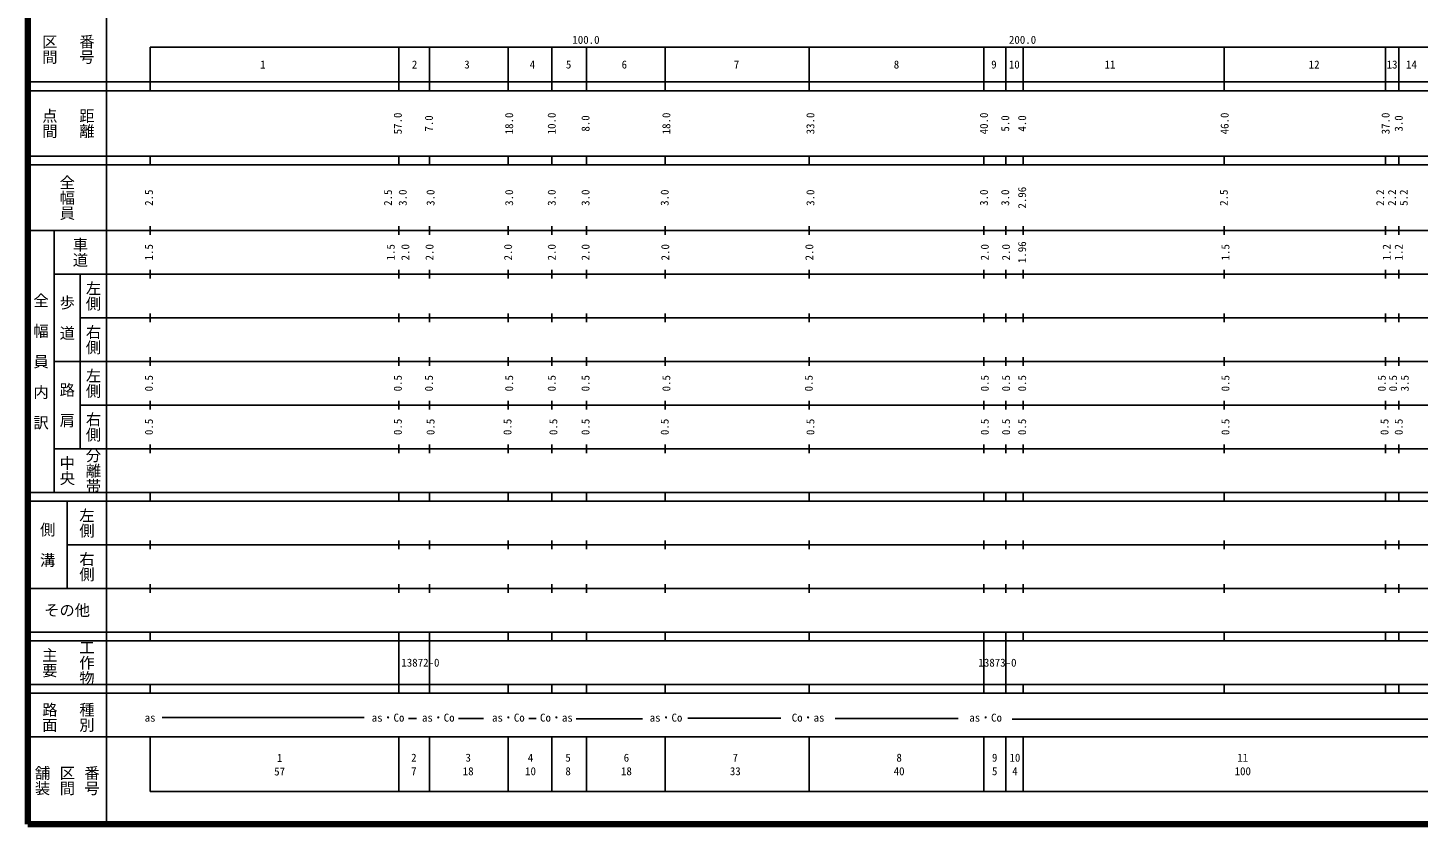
# Model space of a CAD drawing. Units: millimetres on the paper, enlarged 1000 times. Extents: x 40000 to 680000, y 20000 to 380000.
# Drawn here: x 40000 to 358467, y 20000 to 202409 of the extents above; entities that cross this region are included whole.
import ezdxf
from ezdxf.enums import TextEntityAlignment as Align

# ---------------------------------------------------------------- set-up
doc = ezdxf.new("R2010")
doc.units = ezdxf.units.MM
doc.header["$LTSCALE"] = 1000
doc.layers.add('M-TTL', color=2, linetype='Continuous', lineweight=140)
doc.layers.add('M-TTL-BAND', color=7, linetype='Continuous', lineweight=25)
doc.styles.add('@ＭＳ ゴシック', font='')
doc.styles.add('ＭＳ ゴシック', font='')
doc.styles.get('@ＭＳ ゴシック').set_extended_font_data('@MS Gothic')
doc.styles.get('ＭＳ ゴシック').set_extended_font_data('MS Gothic')

msp = doc.modelspace()

# ---------------------------------------------------------------- linework, layer by layer
at = {"layer": 'M-TTL'}
for p, q in [((40000, 380000), (40000, 20000)), ((40000, 20000), (680000, 20000))]:
    msp.add_line(p, q, dxfattribs=at)
at = {"layer": 'M-TTL-BAND'}
for p, q in [((58000, 370000), (58000, 20000)), ((68000, 198000), (579000, 198000)), ((68000, 198000), (68000, 188000)), ((125000, 198000), (125000, 188000)), ((132000, 198000), (132000, 188000)), ((150000, 198000), (150000, 188000)), ((160000, 198000), (160000, 188000)), ((168000, 198000), (168000, 188000)), ((186000, 198000), (186000, 188000)), ((219000, 198000), (219000, 188000)), ((259000, 198000), (259000, 188000)), ((264000, 198000), (264000, 188000)), ((268000, 198000), (268000, 188000)), ((314000, 198000), (314000, 188000)), ((351000, 198000), (351000, 188000)), ((354000, 198000), (354000, 188000)), ((40000, 190000), (579000, 190000)), ((40000, 188000), (579000, 188000)), ((40000, 173000), (579000, 173000)), ((68000, 171000), (68000, 173000)), ((125000, 173000), (125000, 171000)), ((132000, 173000), (132000, 171000)), ((150000, 173000), (150000, 171000)), ((160000, 173000), (160000, 171000)), ((168000, 171000), (168000, 173000)), ((186000, 173000), (186000, 171000)), ((219000, 173000), (219000, 171000)), ((259000, 173000), (259000, 171000)), ((264000, 173000), (264000, 171000)), ((268000, 171000), (268000, 173000)), ((314000, 173000), (314000, 171000)), ((351000, 173000), (351000, 171000)), ((354000, 173000), (354000, 171000)), ((40000, 171000), (579000, 171000)), ((68000, 155000), (68000, 157000)), ((125000, 157000), (125000, 155000)), ((132000, 157000), (132000, 155000)), ((150000, 157000), (150000, 155000)), ((160000, 157000), (160000, 155000)), ((168000, 155000), (168000, 157000)), ((186000, 157000), (186000, 155000)), ((219000, 157000), (219000, 155000)), ((259000, 157000), (259000, 155000)), ((264000, 157000), (264000, 155000)), ((268000, 155000), (268000, 157000)), ((314000, 157000), (314000, 155000)), ((351000, 157000), (351000, 155000)), ((354000, 157000), (354000, 155000)), ((40000, 156000), (579000, 156000)), ((46000, 96000), (46000, 156000)), ((68000, 145000), (68000, 147000)), ((125000, 147000), (125000, 145000)), ((132000, 147000), (132000, 145000)), ((150000, 147000), (150000, 145000)), ((160000, 147000), (160000, 145000)), ((168000, 145000), (168000, 147000)), ((186000, 147000), (186000, 145000)), ((219000, 147000), (219000, 145000)), ((259000, 147000), (259000, 145000)), ((264000, 147000), (264000, 145000)), ((268000, 145000), (268000, 147000)), ((314000, 147000), (314000, 145000)), ((351000, 147000), (351000, 145000)), ((354000, 147000), (354000, 145000)), ((46000, 146000), (579000, 146000)), ((52000, 146000), (52000, 106000)), ((68000, 135000), (68000, 137000)), ((125000, 137000), (125000, 135000)), ((132000, 137000), (132000, 135000)), ((150000, 137000), (150000, 135000)), ((160000, 137000), (160000, 135000)), ((168000, 135000), (168000, 137000)), ((186000, 137000), (186000, 135000)), ((219000, 137000), (219000, 135000)), ((259000, 137000), (259000, 135000)), ((264000, 137000), (264000, 135000)), ((268000, 135000), (268000, 137000)), ((314000, 137000), (314000, 135000)), ((351000, 137000), (351000, 135000)), ((354000, 137000), (354000, 135000)), ((52000, 136000), (579000, 136000)), ((46000, 126000), (579000, 126000)), ((68000, 125000), (68000, 127000)), ((125000, 127000), (125000, 125000)), ((132000, 127000), (132000, 125000)), ((150000, 127000), (150000, 125000)), ((160000, 127000), (160000, 125000)), ((168000, 125000), (168000, 127000)), ((186000, 127000), (186000, 125000)), ((219000, 127000), (219000, 125000)), ((259000, 127000), (259000, 125000)), ((264000, 127000), (264000, 125000)), ((268000, 125000), (268000, 127000)), ((314000, 127000), (314000, 125000)), ((351000, 127000), (351000, 125000)), ((354000, 127000), (354000, 125000)), ((52000, 116000), (579000, 116000)), ((68000, 115000), (68000, 117000)), ((125000, 117000), (125000, 115000)), ((132000, 117000), (132000, 115000)), ((150000, 117000), (150000, 115000)), ((160000, 117000), (160000, 115000)), ((168000, 115000), (168000, 117000)), ((186000, 117000), (186000, 115000)), ((219000, 117000), (219000, 115000)), ((259000, 117000), (259000, 115000)), ((264000, 117000), (264000, 115000)), ((268000, 115000), (268000, 117000)), ((314000, 117000), (314000, 115000)), ((351000, 117000), (351000, 115000)), ((354000, 117000), (354000, 115000)), ((46000, 106000), (579000, 106000)), ((68000, 105000), (68000, 107000)), ((125000, 107000), (125000, 105000)), ((132000, 107000), (132000, 105000)), ((150000, 107000), (150000, 105000)), ((160000, 107000), (160000, 105000)), ((168000, 105000), (168000, 107000)), ((186000, 107000), (186000, 105000)), ((219000, 107000), (219000, 105000)), ((259000, 107000), (259000, 105000)), ((264000, 107000), (264000, 105000)), ((268000, 105000), (268000, 107000)), ((314000, 107000), (314000, 105000)), ((351000, 107000), (351000, 105000)), ((354000, 107000), (354000, 105000)), ((40000, 96000), (579000, 96000)), ((68000, 94000), (68000, 96000)), ((125000, 96000), (125000, 94000)), ((132000, 96000), (132000, 94000)), ((150000, 96000), (150000, 94000)), ((160000, 96000), (160000, 94000)), ((168000, 94000), (168000, 96000)), ((186000, 96000), (186000, 94000)), ((219000, 96000), (219000, 94000)), ((259000, 96000), (259000, 94000)), ((264000, 96000), (264000, 94000)), ((268000, 94000), (268000, 96000)), ((314000, 96000), (314000, 94000)), ((351000, 96000), (351000, 94000)), ((354000, 96000), (354000, 94000)), ((40000, 94000), (579000, 94000)), ((49000, 94000), (49000, 74000)), ((49000, 84000), (579000, 84000)), ((68000, 83000), (68000, 85000)), ((125000, 85000), (125000, 83000)), ((132000, 85000), (132000, 83000)), ((150000, 85000), (150000, 83000)), ((160000, 85000), (160000, 83000)), ((168000, 83000), (168000, 85000)), ((186000, 85000), (186000, 83000)), ((219000, 85000), (219000, 83000)), ((259000, 85000), (259000, 83000)), ((264000, 85000), (264000, 83000)), ((268000, 83000), (268000, 85000)), ((314000, 85000), (314000, 83000)), ((351000, 85000), (351000, 83000)), ((354000, 85000), (354000, 83000)), ((40000, 74000), (579000, 74000)), ((68000, 73000), (68000, 75000)), ((125000, 75000), (125000, 73000)), ((132000, 75000), (132000, 73000)), ((150000, 75000), (150000, 73000)), ((160000, 75000), (160000, 73000)), ((168000, 73000), (168000, 75000)), ((186000, 75000), (186000, 73000)), ((219000, 75000), (219000, 73000)), ((259000, 75000), (259000, 73000)), ((264000, 75000), (264000, 73000)), ((268000, 73000), (268000, 75000)), ((314000, 75000), (314000, 73000)), ((351000, 75000), (351000, 73000)), ((354000, 75000), (354000, 73000)), ((40000, 64000), (579000, 64000)), ((68000, 62000), (68000, 64000)), ((125000, 64000), (125000, 52000)), ((132000, 64000), (132000, 52000)), ((150000, 64000), (150000, 62000)), ((160000, 64000), (160000, 62000)), ((168000, 62000), (168000, 64000)), ((186000, 64000), (186000, 62000)), ((219000, 64000), (219000, 62000)), ((259000, 64000), (259000, 52000)), ((264000, 64000), (264000, 52000)), ((268000, 62000), (268000, 64000)), ((314000, 64000), (314000, 62000)), ((351000, 64000), (351000, 62000)), ((354000, 64000), (354000, 62000)), ((40000, 62000), (579000, 62000)), ((40000, 52000), (579000, 52000)), ((68000, 50000), (68000, 52000)), ((125000, 52000), (125000, 50000)), ((132000, 52000), (132000, 50000)), ((150000, 52000), (150000, 50000)), ((160000, 52000), (160000, 50000)), ((168000, 50000), (168000, 52000)), ((186000, 52000), (186000, 50000)), ((219000, 52000), (219000, 50000)), ((259000, 52000), (259000, 50000)), ((264000, 52000), (264000, 50000)), ((268000, 50000), (268000, 52000)), ((314000, 52000), (314000, 50000)), ((351000, 52000), (351000, 50000)), ((354000, 52000), (354000, 50000)), ((40000, 50000), (579000, 50000)), ((70805, 44406), (117015, 44406)), ((127164, 44232), (128997, 44232)), ((138664, 44232), (144407, 44232)), ((154753, 44184), (156432, 44184)), ((165593, 44159), (180779, 44159)), ((191150, 44308), (212484, 44308)), ((224936, 44184), (253062, 44184)), ((265505, 44092), (563297, 44092)), ((40000, 40000), (579000, 40000)), ((68000, 40000), (68000, 27500)), ((125000, 40000), (125000, 27500)), ((132000, 40000), (132000, 27500)), ((150000, 40000), (150000, 27500)), ((160000, 40000), (160000, 27500)), ((168000, 40000), (168000, 27500)), ((186000, 40000), (186000, 27500)), ((219000, 40000), (219000, 27500)), ((259000, 40000), (259000, 27500)), ((264000, 40000), (264000, 27500)), ((268000, 40000), (268000, 27500)), ((68000, 27500), (579000, 27500))]:
    msp.add_line(p, q, dxfattribs=at)

# ---------------------------------------------------------------- texts
for s, height, rotation, style, p in [('区間', 2566, 270, '@ＭＳ ゴシック', (45000, 197500)), ('番号', 2566, 270, '@ＭＳ ゴシック', (53500, 197500)), ('点間', 2566, 270, '@ＭＳ ゴシック', (45000, 180500)), ('距離', 2566, 270, '@ＭＳ ゴシック', (53500, 180500)), ('57.0', 1833, 90, 'ＭＳ ゴシック', (124740, 180500)), ('7.0', 1833, 90, 'ＭＳ ゴシック', (131865, 180500)), ('18.0', 1833, 90, 'ＭＳ ゴシック', (150241, 180500)), ('10.0', 1833, 90, 'ＭＳ ゴシック', (159991, 180500)), ('8.0', 1833, 90, 'ＭＳ ゴシック', (167740, 180500)), ('18.0', 1833, 90, 'ＭＳ ゴシック', (186242, 180500)), ('33.0', 1833, 90, 'ＭＳ ゴシック', (219243, 180500)), ('40.0', 1833, 90, 'ＭＳ ゴシック', (258995, 180500)), ('5.0', 1833, 90, 'ＭＳ ゴシック', (263870, 180500)), ('4.0', 1833, 90, 'ＭＳ ゴシック', (267740, 180500)), ('46.0', 1833, 90, 'ＭＳ ゴシック', (314122, 180500)), ('37.0', 1833, 90, 'ＭＳ ゴシック', (350996, 180500)), ('3.0', 1833, 90, 'ＭＳ ゴシック', (353997, 180500)), ('全幅員', 2566, 270, '@ＭＳ ゴシック', (49000, 163500)), ('2.96', 1833, 90, 'ＭＳ ゴシック', (267738, 163500)), ('2.5', 1833, 90, 'ＭＳ ゴシック', (67738, 163500)), ('2.5', 1833, 90, 'ＭＳ ゴシック', (122490, 163500)), ('3.0', 1833, 90, 'ＭＳ ゴシック', (125865, 163500)), ('3.0', 1833, 90, 'ＭＳ ゴシック', (132240, 163500)), ('3.0', 1833, 90, 'ＭＳ ゴシック', (150241, 163500)), ('3.0', 1833, 90, 'ＭＳ ゴシック', (159991, 163500)), ('3.0', 1833, 90, 'ＭＳ ゴシック', (167738, 163500)), ('3.0', 1833, 90, 'ＭＳ ゴシック', (185867, 163500)), ('3.0', 1833, 90, 'ＭＳ ゴシック', (219243, 163500)), ('3.0', 1833, 90, 'ＭＳ ゴシック', (258995, 163500)), ('3.0', 1833, 90, 'ＭＳ ゴシック', (263870, 163500)), ('2.5', 1833, 90, 'ＭＳ ゴシック', (313934, 163500)), ('2.2', 1833, 90, 'ＭＳ ゴシック', (349755, 163500)), ('2.2', 1833, 90, 'ＭＳ ゴシック', (352461, 163500)), ('5.2', 1833, 90, 'ＭＳ ゴシック', (355139, 163500)), ('車道', 2566, 270, '@ＭＳ ゴシック', (52000, 151000)), ('1.96', 1833, 90, 'ＭＳ ゴシック', (267738, 151000)), ('1.5', 1833, 90, 'ＭＳ ゴシック', (67738, 151000)), ('1.5', 1833, 90, 'ＭＳ ゴシック', (123119, 151000)), ('2.0', 1833, 90, 'ＭＳ ゴシック', (126470, 151000)), ('2.0', 1833, 90, 'ＭＳ ゴシック', (132000, 151000)), ('2.0', 1833, 90, 'ＭＳ ゴシック', (150000, 151000)), ('2.0', 1833, 90, 'ＭＳ ゴシック', (160000, 151000)), ('2.0', 1833, 90, 'ＭＳ ゴシック', (167738, 151000)), ('2.0', 1833, 90, 'ＭＳ ゴシック', (186000, 151000)), ('2.0', 1833, 90, 'ＭＳ ゴシック', (219000, 151000)), ('2.0', 1833, 90, 'ＭＳ ゴシック', (259182, 151000)), ('2.0', 1833, 90, 'ＭＳ ゴシック', (264058, 151000)), ('1.5', 1833, 90, 'ＭＳ ゴシック', (314309, 151000)), ('1.2', 1833, 90, 'ＭＳ ゴシック', (351246, 151000)), ('1.2', 1833, 90, 'ＭＳ ゴシック', (353997, 151000)), ('左側', 2566, 270, '@ＭＳ ゴシック', (55000, 141000)), ('全\u3000幅\u3000員\u3000内\u3000訳', 2566, 270, '@ＭＳ ゴシック', (43000, 126000)), ('歩\u3000道', 2566, 270, '@ＭＳ ゴシック', (49000, 136000)), ('右側', 2566, 270, '@ＭＳ ゴシック', (55000, 131000)), ('左側', 2566, 270, '@ＭＳ ゴシック', (55000, 121000)), ('路\u3000肩', 2566, 270, '@ＭＳ ゴシック', (49000, 116000)), ('0.5', 1833, 90, 'ＭＳ ゴシック', (67738, 121000)), ('0.5', 1833, 90, 'ＭＳ ゴシック', (124740, 121000)), ('0.5', 1833, 90, 'ＭＳ ゴシック', (131865, 121000)), ('0.5', 1833, 90, 'ＭＳ ゴシック', (150241, 121000)), ('0.5', 1833, 90, 'ＭＳ ゴシック', (159991, 121000)), ('0.5', 1833, 90, 'ＭＳ ゴシック', (167738, 121000)), ('0.5', 1833, 90, 'ＭＳ ゴシック', (186242, 121000)), ('0.5', 1833, 90, 'ＭＳ ゴシック', (218868, 121000)), ('0.5', 1833, 90, 'ＭＳ ゴシック', (259182, 121000)), ('0.5', 1833, 90, 'ＭＳ ゴシック', (264058, 121000)), ('0.5', 1833, 90, 'ＭＳ ゴシック', (267738, 121000)), ('0.5', 1833, 90, 'ＭＳ ゴシック', (314309, 121000)), ('0.5', 1833, 90, 'ＭＳ ゴシック', (350118, 121000)), ('0.5', 1833, 90, 'ＭＳ ゴシック', (352705, 121000)), ('3.5', 1833, 90, 'ＭＳ ゴシック', (355383, 121000)), ('右側', 2566, 270, '@ＭＳ ゴシック', (55000, 111000)), ('0.5', 1833, 90, 'ＭＳ ゴシック', (67738, 111000)), ('0.5', 1833, 90, 'ＭＳ ゴシック', (124740, 111000)), ('0.5', 1833, 90, 'ＭＳ ゴシック', (132240, 111000)), ('0.5', 1833, 90, 'ＭＳ ゴシック', (149866, 111000)), ('0.5', 1833, 90, 'ＭＳ ゴシック', (160366, 111000)), ('0.5', 1833, 90, 'ＭＳ ゴシック', (167738, 111000)), ('0.5', 1833, 90, 'ＭＳ ゴシック', (185867, 111000)), ('0.5', 1833, 90, 'ＭＳ ゴシック', (219243, 111000)), ('0.5', 1833, 90, 'ＭＳ ゴシック', (259182, 111000)), ('0.5', 1833, 90, 'ＭＳ ゴシック', (264058, 111000)), ('0.5', 1833, 90, 'ＭＳ ゴシック', (267738, 111000)), ('0.5', 1833, 90, 'ＭＳ ゴシック', (314309, 111000)), ('0.5', 1833, 90, 'ＭＳ ゴシック', (350746, 111000)), ('0.5', 1833, 90, 'ＭＳ ゴシック', (353997, 111000)), ('分離帯', 2566, 270, '@ＭＳ ゴシック', (55000, 101000)), ('中央', 2566, 270, '@ＭＳ ゴシック', (49000, 101000)), ('左側', 2566, 270, '@ＭＳ ゴシック', (53500, 89000)), ('側\u3000溝', 2566, 270, '@ＭＳ ゴシック', (44500, 84000)), ('右側', 2566, 270, '@ＭＳ ゴシック', (53500, 79000)), ('工作物', 2566, 270, '@ＭＳ ゴシック', (53500, 57000)), ('主要', 2566, 270, '@ＭＳ ゴシック', (45000, 57000)), ('路面', 2566, 270, '@ＭＳ ゴシック', (45000, 44500)), ('種別', 2566, 270, '@ＭＳ ゴシック', (53500, 44500)), ('舗装', 2566, 270, '@ＭＳ ゴシック', (43333, 30000)), ('区間', 2566, 270, '@ＭＳ ゴシック', (49000, 30000)), ('番号', 2566, 270, '@ＭＳ ゴシック', (54667, 30000))]:
    msp.add_text(s, height=height, rotation=rotation, dxfattribs=dict(at, style=style)).set_placement(p, align=Align.MIDDLE_CENTER)
at = {"layer": 'M-TTL-BAND', "style": 'ＭＳ ゴシック'}
for s, p in [('100.0', (167844, 198195)), ('200.0', (267844, 198195))]:
    msp.add_text(s, height=1833, dxfattribs=at).set_placement(p, align=Align.BOTTOM_CENTER)
for s, height, p in [('1', 1833, (93835, 194000)), ('2', 1833, (128586, 194000)), ('3', 1833, (140586, 194000)), ('4', 1833, (155587, 194000)), ('5', 1833, (163870, 194000)), ('6', 1833, (176634, 194000)), ('7', 1833, (202339, 194000)), ('8', 1833, (238965, 194000)), ('9', 1833, (261286, 194000)), ('10', 1833, (265948, 194000)), ('11', 1833, (287871, 194000)), ('12', 1833, (334643, 194000)), ('13', 1833, (352484, 194000)), ('14', 1833, (356929, 194000)), ('その他', 2566, (49000, 69000)), ('13872-0', 1833, (129921, 57000)), ('13873-0', 1833, (262102, 57000)), ('as', 1833, (68006, 44406)), ('as・Co', 1833, (122516, 44406)), ('as・Co', 1833, (134016, 44406)), ('as・Co', 1833, (150074, 44406)), ('Co・as', 1833, (161075, 44406)), ('as・Co', 1833, (186187, 44406)), ('Co・as', 1833, (218723, 44406)), ('as・Co', 1833, (259391, 44406)), ('1', 1833, (97675, 35183)), ('2', 1833, (128425, 35238)), ('3', 1833, (140871, 35238)), ('4', 1833, (155147, 35238)), ('5', 1833, (163750, 35238)), ('6', 1833, (177111, 35238)), ('7', 1833, (202050, 35238)), ('8', 1833, (239572, 35238)), ('9', 1833, (261459, 35238)), ('10', 1833, (266096, 35238)), ('11', 1833, (318288, 35238)), ('57', 1833, (97675, 32076)), ('7', 1833, (128425, 32131)), ('18', 1833, (140871, 32131)), ('10', 1833, (155147, 32131)), ('8', 1833, (163750, 32131)), ('18', 1833, (177111, 32131)), ('33', 1833, (202050, 32131)), ('40', 1833, (239572, 32131)), ('5', 1833, (261459, 32131)), ('4', 1833, (266096, 32131)), ('100', 1833, (318288, 32131))]:
    msp.add_text(s, height=height, dxfattribs=at).set_placement(p, align=Align.MIDDLE_CENTER)

doc.saveas('drawing.dxf')
